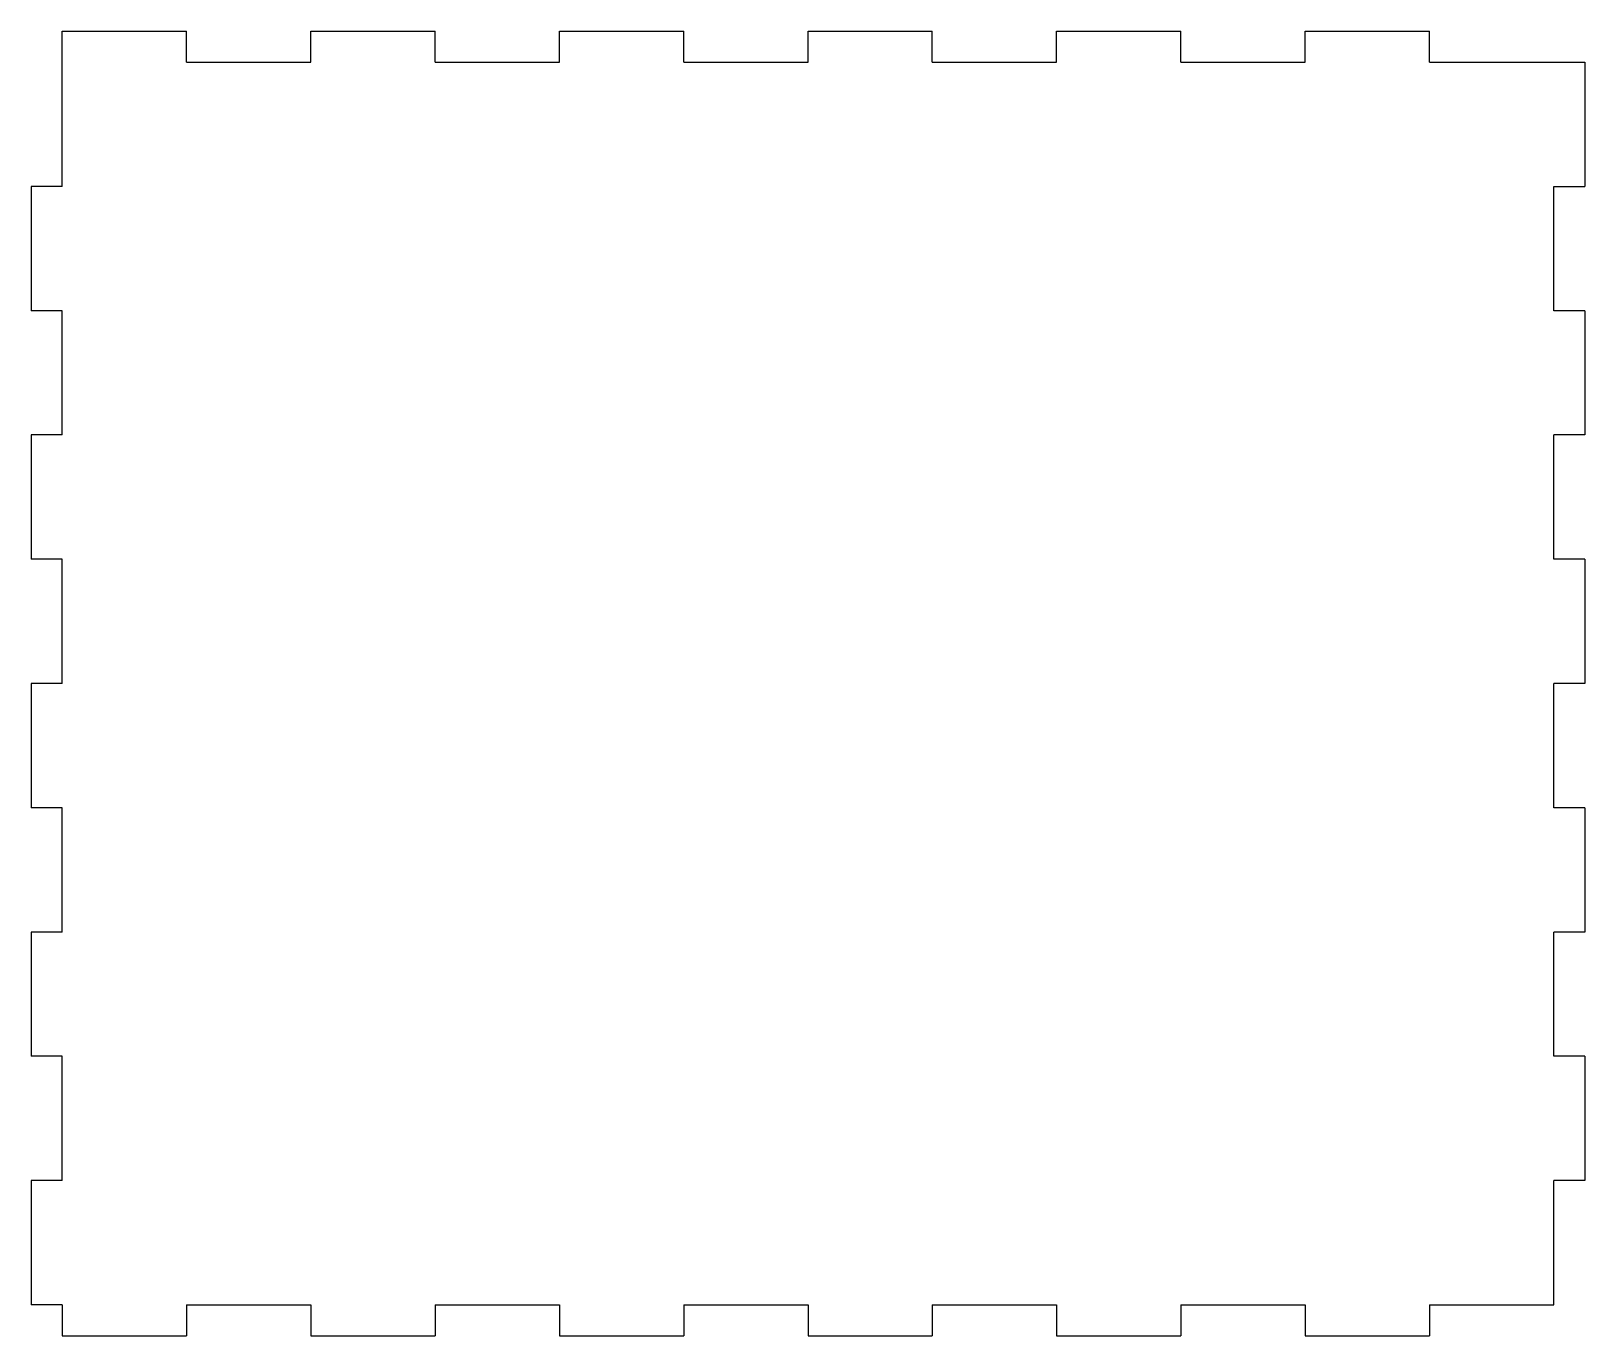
# Model space of a CAD drawing. Extents: x -0.3 to 12.2, y -0.3 to 10.2.
import ezdxf

# ---------------------------------------------------------------- set-up
doc = ezdxf.new("R2010")
doc.units = 0
doc.header["$MEASUREMENT"] = 0
doc.layers.add('VISIBLE', color=7, linetype='CONTINUOUS')

msp = doc.modelspace()

# ---------------------------------------------------------------- linework, layer by layer
at = {"layer": 'VISIBLE'}
for p, q in [((0, 10.25), (1, 10.25)), ((0, 9), (0, 10.25)), ((1, 10), (1, 10.25)), ((2, 10.25), (3, 10.25)), ((2, 10), (2, 10.25)), ((3, 10), (3, 10.25)), ((4, 10.25), (5, 10.25)), ((4, 10), (4, 10.25)), ((5, 10), (5, 10.25)), ((6, 10.25), (7, 10.25)), ((6, 10), (6, 10.25)), ((7, 10), (7, 10.25)), ((8, 10.25), (9, 10.25)), ((8, 10), (8, 10.25)), ((9, 10), (9, 10.25)), ((10, 10.25), (11, 10.25)), ((10, 10), (10, 10.25)), ((11, 10), (11, 10.25)), ((1, 10), (2, 10)), ((3, 10), (4, 10)), ((5, 10), (6, 10)), ((7, 10), (8, 10)), ((9, 10), (10, 10)), ((11, 10), (12.25, 10)), ((12.25, 10), (12.25, 9)), ((0, 9), (-0.25, 9)), ((-0.25, 9), (-0.25, 8)), ((12, 8), (12, 9)), ((12, 9), (12.25, 9)), ((0, 8), (-0.25, 8)), ((0, 7), (0, 8)), ((12.25, 8), (12, 8)), ((12.25, 8), (12.25, 7)), ((0, 7), (-0.25, 7)), ((-0.25, 7), (-0.25, 6)), ((12, 6), (12, 7)), ((12.25, 7), (12, 7)), ((0, 6), (-0.25, 6)), ((0, 5), (0, 6)), ((12.25, 6), (12, 6)), ((12.25, 6), (12.25, 5)), ((0, 5), (-0.25, 5)), ((-0.25, 5), (-0.25, 4)), ((12, 4), (12, 5)), ((12.25, 5), (12, 5)), ((0, 4), (-0.25, 4)), ((0, 3), (0, 4)), ((12.25, 4), (12, 4)), ((12.25, 4), (12.25, 3)), ((0, 3), (-0.25, 3)), ((-0.25, 3), (-0.25, 2)), ((12, 2), (12, 3)), ((12.25, 3), (12, 3)), ((0, 2), (-0.25, 2)), ((0, 1), (0, 2)), ((12.25, 2), (12, 2)), ((12.25, 2), (12.25, 1)), ((0, 1), (-0.25, 1)), ((-0.25, 1), (-0.25, 0)), ((12, 0), (12, 1)), ((12.25, 1), (12, 1)), ((0, 0), (-0.25, 0)), ((0, 0), (0, -0.25)), ((1, 0), (1, -0.25)), ((1, 0), (2, 0)), ((2, 0), (2, -0.25)), ((3, 0), (3, -0.25)), ((3, 0), (4, 0)), ((4, 0), (4, -0.25)), ((5, 0), (5, -0.25)), ((5, 0), (6, 0)), ((6, 0), (6, -0.25)), ((7, 0), (7, -0.25)), ((7, 0), (8, 0)), ((8, 0), (8, -0.25)), ((9, 0), (9, -0.25)), ((9, 0), (10, 0)), ((10, 0), (10, -0.25)), ((11, 0), (11, -0.25)), ((11, 0), (12, 0)), ((6, -0.25), (7, -0.25)), ((8, -0.25), (9, -0.25)), ((10, -0.25), (11, -0.25)), ((0, -0.25), (1, -0.25)), ((2, -0.25), (3, -0.25)), ((4, -0.25), (5, -0.25))]:
    msp.add_line(p, q, dxfattribs=at)

doc.saveas('drawing.dxf')
